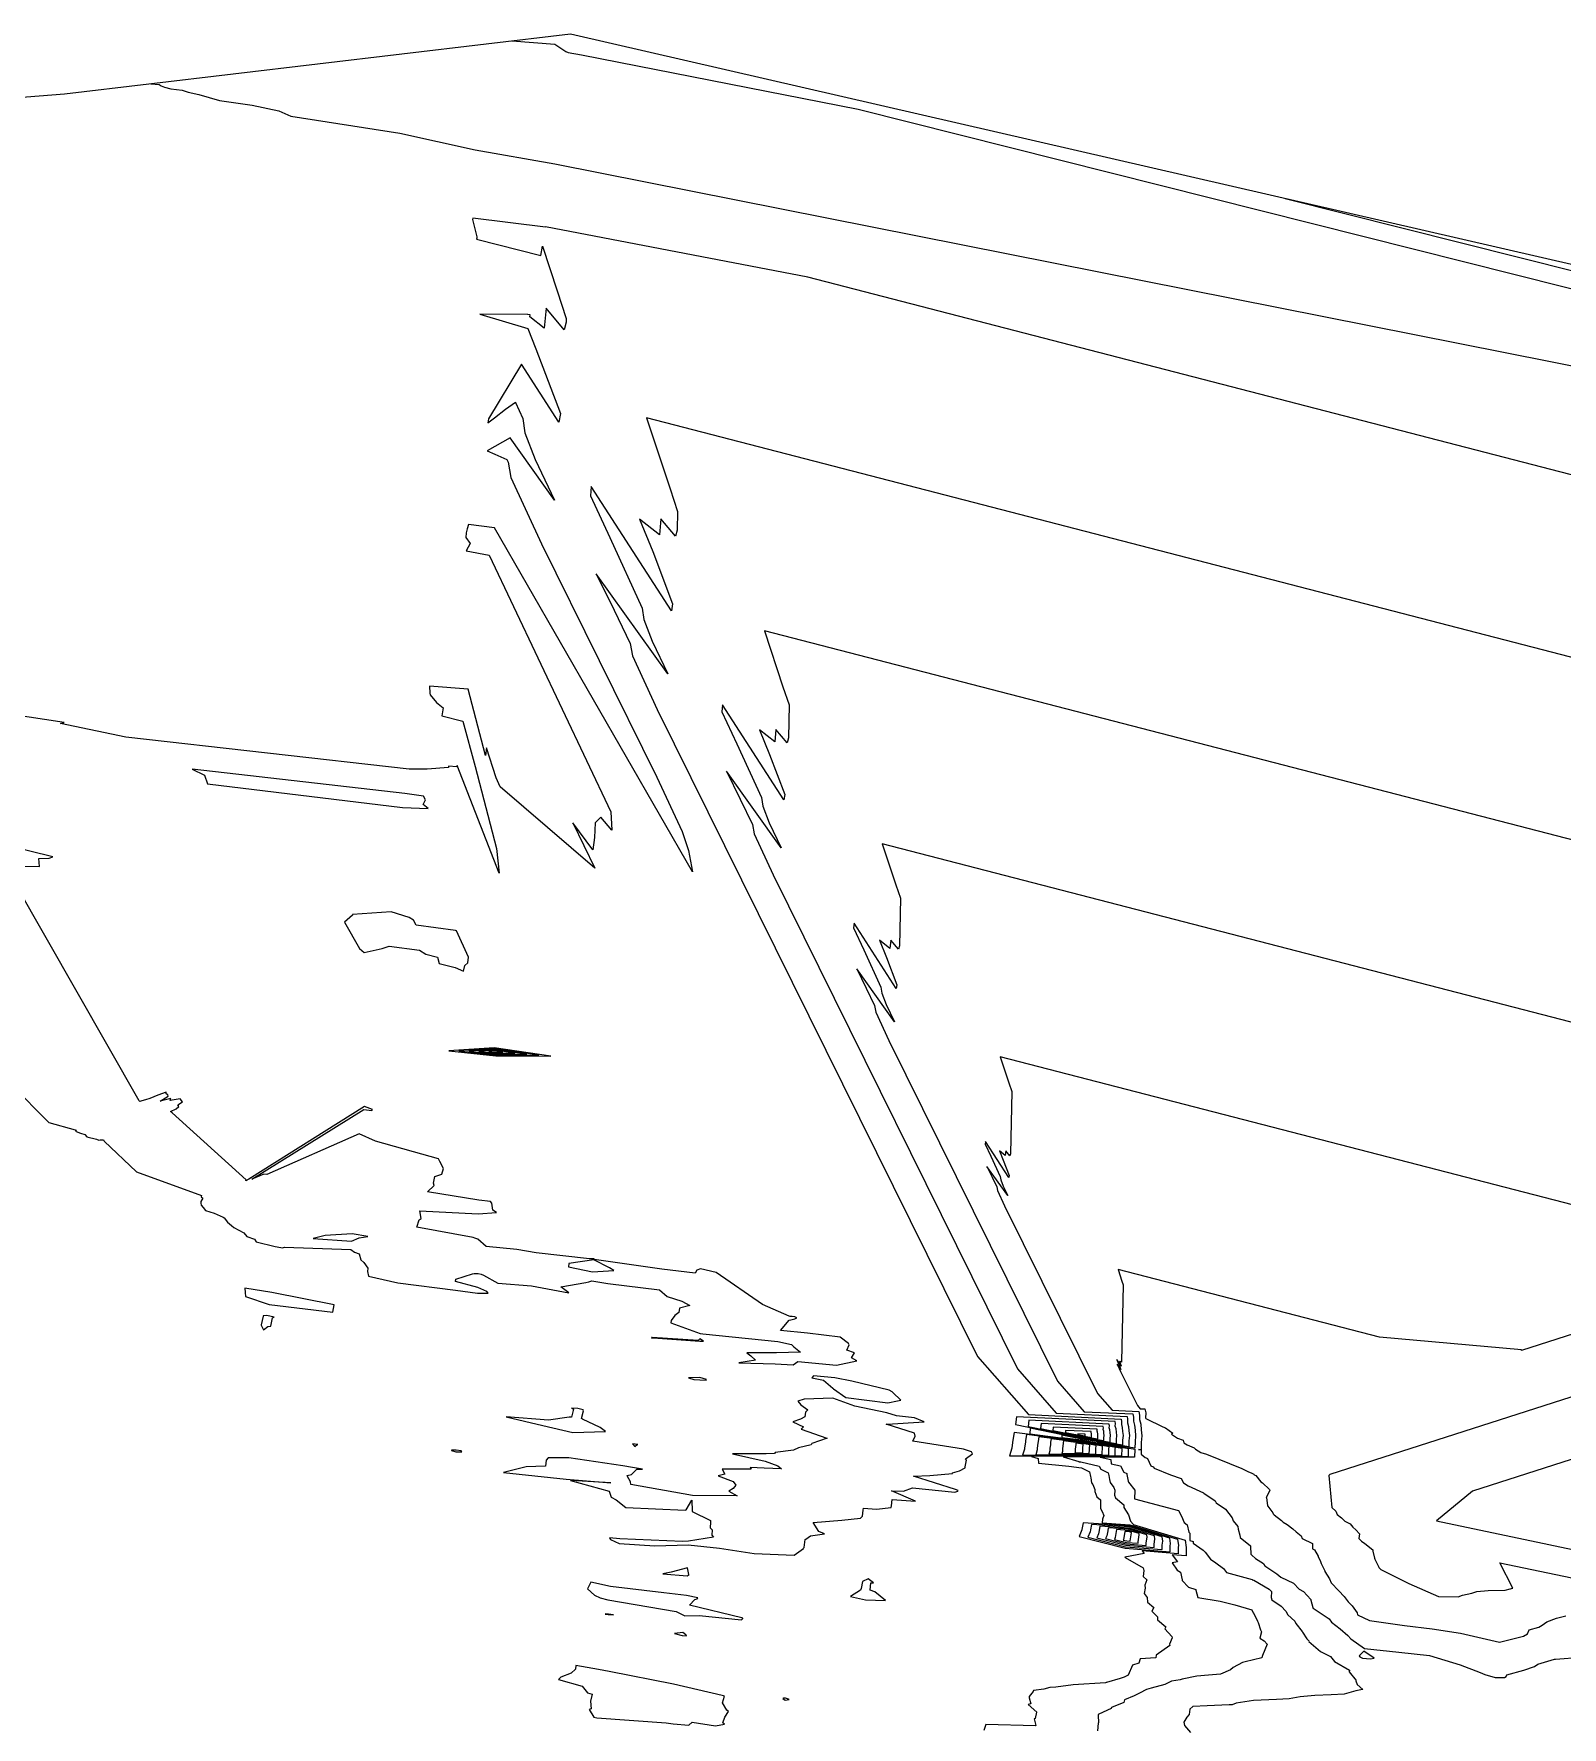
# Model space of a CAD drawing. Header units: metres. Extents: x 706349 to 713144, y 2649082 to 2655455.
# Drawn here: x 711610 to 712097, y 2652034 to 2652573 of the extents above; entities that cross this region are included whole.
import ezdxf

# ---------------------------------------------------------------- set-up
doc = ezdxf.new("R2010")
doc.units = ezdxf.units.M
for name, color, linetype in [('C-TINN-BNDY', 110, 'Continuous'), ('C-TOPO-MAJR', 9, 'Continuous'), ('C-TOPO-MINR', 8, 'Continuous')]:
    doc.layers.add(name, color=color, linetype=linetype)

msp = doc.modelspace()

# ---------------------------------------------------------------- linework, layer by layer
at = {"layer": 'C-TINN-BNDY', "color": 110, "linetype": 'Continuous', "lineweight": -3, "flags": 128}
msp.add_lwpolyline([(710752.5, 2652485.33), (711620.3, 2652553.71), (711781.35, 2652572.84), (712484.09, 2652411.12), (712895.1, 2652094.38)], dxfattribs=at)
at = {"layer": 'C-TOPO-MAJR', "color": 9, "linetype": 'Continuous', "lineweight": -3, "flags": 128}
msp.add_lwpolyline([(711762.77, 2652570.63), (711776.38, 2652569.61), (711779.79, 2652567.21), (711780.58, 2652566.87), (711784.86, 2652566.21), (711872.84, 2652548.87), (712467.43, 2652399.24)], dxfattribs=at)
at = {"layer": 'C-TOPO-MAJR', "color": 9, "linetype": 'Continuous', "lineweight": -3, "elevation": -10, "flags": 128}
msp.add_lwpolyline([(712180.55, 2652237.38), (711880.58, 2652315.04), (711884.92, 2652301.94), (711886.33, 2652297.71), (711886, 2652282.5), (711885.72, 2652281.47), (711883.28, 2652284.38), (711883.01, 2652281.69), (711879.69, 2652284.32), (711881.88, 2652278.88), (711885.22, 2652270.11), (711885.02, 2652268.95), (711871.57, 2652289.77), (711871.44, 2652288.24), (711874.71, 2652281.22), (711880.11, 2652269.43), (711880.41, 2652267.49), (711881.79, 2652263.88), (711884.43, 2652258.37), (711872.43, 2652275.18), (711875.43, 2652269.07), (711878.11, 2652263.5), (711878.48, 2652261.42), (711882.64, 2652252.44), (711936.32, 2652143.99), (711944.85, 2652134.25), (711960.37, 2652133.52), (711960.57, 2652132.5), (711960.51, 2652131.24), (711960.89, 2652129.93), (711961.02, 2652128.34), (711961.21, 2652126.61), (711961.04, 2652124.7), (711961.01, 2652122.59), (711949.02, 2652124.51), (711960.93, 2652122.28), (711960.92, 2652122.12), (711960.85, 2652119.9), (711960.84, 2652119.77), (711949.96, 2652119.73), (711953.35, 2652118.98), (711953.44, 2652117.67), (711956.44, 2652116.97), (711957.45, 2652115.03), (711958.37, 2652114.58), (711958.44, 2652114.22), (711958.86, 2652112.08), (711958.91, 2652111.77), (711960.91, 2652109.23), (711960.93, 2652109.19), (711960.8, 2652106.54), (711960.8, 2652106.54), (711960.82, 2652106.52), (711974.83, 2652102.75), (711975.81, 2652101.03), (711976.61, 2652098.96), (711977.59, 2652098.25), (711978.15, 2652095.91), (711978.42, 2652095.61), (711978.49, 2652093.26), (711979.48, 2652092.96), (711979.56, 2652092.39), (711982.71, 2652090.13), (711983.38, 2652089.52), (711985.02, 2652087.33), (711986.78, 2652086.13), (711989.17, 2652084.32), (711990.18, 2652083.09), (711998.26, 2652080.79), (711998.3, 2652080.72), (711998.86, 2652080.6), (712003.74, 2652077.78), (712004.48, 2652076.98), (712004.36, 2652075.15), (712004.57, 2652074.34), (712007.49, 2652072.36), (712009.07, 2652070.79), (712009.66, 2652069.62), (712011.93, 2652067.52), (712012.24, 2652066.84), (712014.2, 2652064.32), (712014.28, 2652064.04), (712015.75, 2652061.91), (712016.4, 2652061.17), (712016.31, 2652061.09), (712020.07, 2652057.95), (712023.24, 2652056.36), (712024.56, 2652054.68), (712029.31, 2652051.96), (712029.2, 2652051.47), (712031.4, 2652048.7), (712031.3, 2652048.62), (712031.75, 2652047.37), (712033.5, 2652045.84), (712032.88, 2652045.72), (712031.35, 2652045.36), (712027.61, 2652044.32), (712023.43, 2652044.14), (712018.3, 2652043.91), (712013.6, 2652043.44), (712010.04, 2652042.89), (712006.06, 2652042.62), (711998.78, 2652042.27), (711993.2, 2652041.44), (711991.9, 2652040.95), (711990.99, 2652040.97), (711983.97, 2652040.62), (711979.39, 2652040.4), (711978.49, 2652039.55), (711978.29, 2652037.84), (711977.53, 2652036.98), (711976.52, 2652035.37), (711976.81, 2652034.32), (711978.72, 2652032.13)], dxfattribs=at)
at = {"layer": 'C-TOPO-MAJR', "color": 9, "linetype": 'Continuous', "lineweight": -3, "flags": 128}
for points in [[(711757.44, 2652248.14), (711767.39, 2652248.03), (711757.15, 2652249.58), (711748.94, 2652249.05), (711757.44, 2652248.14)], [(711929.85, 2652122.09), (711929.4, 2652120.55), (711943.64, 2652120.58), (711950.58, 2652120.6), (711950.59, 2652121.48), (711950.62, 2652122.37), (711950.7, 2652123.3), (711943.85, 2652124.58), (711930.43, 2652126.28), (711930.16, 2652124.77), (711930.11, 2652124.18), (711929.87, 2652122.65), (711929.85, 2652122.09)], [(711931.11, 2652130.45), (711930.92, 2652128.93), (711944.23, 2652126.19), (711951.12, 2652125.09), (711951.13, 2652125.94), (711951.2, 2652126.71), (711951.12, 2652127.41), (711951.07, 2652128.05), (711950.92, 2652128.59), (711950.94, 2652129.1), (711950.86, 2652129.51), (711931.11, 2652130.45)], [(711959.14, 2652097.19), (711949.83, 2652097.76), (711949.58, 2652096.45), (711949.38, 2652095.37), (711948.86, 2652094.07), (711958.1, 2652091.74), (711967.09, 2652091.03), (711967.08, 2652092.11), (711967.37, 2652093.67), (711967.23, 2652094.74), (711959.14, 2652097.19)]]:
    msp.add_lwpolyline(points, close=True, dxfattribs=at)
at = {"layer": 'C-TOPO-MINR', "color": 8, "linetype": 'Continuous', "lineweight": -3, "flags": 128}
for points, elevation in [([(711647.74, 2652556.97), (711650.36, 2652556.77), (711651.01, 2652556.31), (711652.1, 2652555.84), (711654.14, 2652555.38), (711657.74, 2652554.88), (711659.61, 2652554.23), (711663.06, 2652553.51), (711669.57, 2652551.66), (711680, 2652550.11), (711688.52, 2652548.31), (711692.29, 2652546.66), (711727, 2652541.24), (711751.01, 2652535.95), (711776.36, 2652531.52), (712151.03, 2652457.14)], -2), ([(712008.86, 2652520.48), (712473.48, 2652403.56)], 2), ([(712393.04, 2652356.56), (711856.92, 2652495.37), (711773.37, 2652511.43), (711773.32, 2652511.28), (711750.18, 2652514.13), (711750.08, 2652513.7), (711751.46, 2652508.25), (711751.48, 2652507.84), (711751.39, 2652507.45), (711771.85, 2652502.27), (711772.36, 2652505.26), (711777.05, 2652491.09), (711779.98, 2652482.28), (711779.96, 2652481.1), (711779.3, 2652478.68), (711773.55, 2652485.52), (711772.92, 2652479.21), (711768.38, 2652482.81), (711768.44, 2652483.43), (711767.69, 2652483.52), (711767.68, 2652483.51), (711767.64, 2652483.5), (711767.6, 2652483.49), (711752.47, 2652483.57), (711767.69, 2652479.02), (711770.28, 2652472.6), (711778.12, 2652451.99), (711777.65, 2652449.27), (711765.75, 2652467.69), (711755.19, 2652450.31), (711755.02, 2652449.03), (711757.12, 2652450.66), (711760.67, 2652453.4), (711763.76, 2652455.6), (711763.76, 2652455.53), (711766.11, 2652450.4), (711766.81, 2652445.85), (711770.07, 2652437.37), (711776.26, 2652424.43), (711762.09, 2652444.27), (711754.83, 2652440.12), (711757.18, 2652439.09), (711761.01, 2652437.33), (711761.43, 2652436.47), (711762.29, 2652431.59), (711772.07, 2652410.5), (711808.8, 2652336.27), (711816.82, 2652318.89), (711818.87, 2652312.85), (711820.13, 2652306.12), (711757.08, 2652415.56), (711748.87, 2652416.68), (711748.45, 2652415.28), (711748.08, 2652414.01), (711747.97, 2652412.53), (711749.34, 2652410.62), (711748.11, 2652408.32), (711755.42, 2652406.95), (711794.19, 2652325.16), (711794.46, 2652319.32), (711790.99, 2652323.53), (711789.21, 2652321.7), (711788.99, 2652317.05), (711788.42, 2652313.14), (711782.08, 2652321.72), (711789.04, 2652307.3), (711758.96, 2652333.19), (711757.61, 2652336), (711754.58, 2652345.56), (711754.23, 2652343.18), (711748.77, 2652364.27), (711736.46, 2652365.18), (711736.57, 2652362.92), (711736.64, 2652362.39), (711738.63, 2652360.03), (711740.77, 2652358.3), (711740.38, 2652355.8), (711747.09, 2652354.05), (711750.93, 2652339.66), (711757.74, 2652313.5), (711758.61, 2652305.62), (711745.22, 2652339.9), (711745.17, 2652339.51), (711742.48, 2652339.74), (711742.51, 2652339.27), (711735.64, 2652338.73), (711729.95, 2652338.79), (711639.73, 2652348.96), (711618.98, 2652353.29), (711620.18, 2652353.68), (711591.44, 2652358.03)], -4), ([(712322.21, 2652316.83), (711805.54, 2652450.61), (711813, 2652428.04), (711815.43, 2652420.76), (711815.31, 2652414.9), (711814.78, 2652412.94), (711810.12, 2652418.47), (711809.61, 2652413.37), (711803.32, 2652418.36), (711807.48, 2652408.03), (711813.82, 2652391.37), (711813.44, 2652389.16), (711787.9, 2652428.71), (711787.65, 2652425.81), (711793.86, 2652412.47), (711804.11, 2652390.08), (711804.68, 2652386.4), (711807.31, 2652379.54), (711812.31, 2652369.08), (711789.53, 2652401), (711795.22, 2652389.39), (711800.32, 2652378.81), (711801.02, 2652374.87), (711808.93, 2652357.81), (711910.89, 2652151.8), (711927.08, 2652133.31), (711956.57, 2652131.91), (711956.72, 2652131.14), (711956.67, 2652130.18), (711956.97, 2652129.18), (711957.06, 2652127.97), (711957.21, 2652126.65), (711957.07, 2652125.2), (711957.05, 2652123.59), (711944.09, 2652125.66), (711927.64, 2652129.05), (711927.57, 2652127.17), (711943.96, 2652125.1), (711956.84, 2652122.69), (711956.8, 2652122.22), (711956.75, 2652120.53), (711956.74, 2652120.1), (711943.68, 2652120.06), (711928.06, 2652120.02), (711930.22, 2652119.38), (711930.29, 2652117.91), (711940, 2652116.93), (711943.96, 2652116.37), (711946.57, 2652115.08), (711946.89, 2652113.59), (711946.97, 2652113.18), (711947.21, 2652111.6), (711947.61, 2652111.1), (711948.26, 2652109.45), (711948.23, 2652108.83), (711948.89, 2652107.19), (711950.01, 2652106.2), (711950, 2652104.85), (711949.98, 2652103.47), (711950.61, 2652102.44), (711951.05, 2652101.17), (711950.68, 2652100.04), (711950.57, 2652098.82), (711959.34, 2652098.28), (711974.58, 2652093.67), (711974.85, 2652091.65), (711974.74, 2652091.08), (711974.75, 2652089.03), (711963.34, 2652089.93), (711963.93, 2652089.11), (711957.8, 2652087.92), (711957.84, 2652087.86), (711963.63, 2652084.51), (711963.82, 2652083.65), (711963.66, 2652081.83), (711964.73, 2652080.69), (711964.14, 2652079.07), (711964.2, 2652078.05), (711963.88, 2652076.39), (711964.9, 2652075.14), (711964.98, 2652073.59), (711966.96, 2652071.96), (711966.33, 2652070.79), (711968.22, 2652068.98), (711968.16, 2652067.94), (711970.81, 2652065.74), (711970.51, 2652065.09), (711972.77, 2652062.7), (711972.86, 2652062.29), (711972.03, 2652060.28), (711972.09, 2652059.84), (711967.79, 2652056.7), (711967.65, 2652055.87), (711962.64, 2652055.56), (711962.2, 2652054.21), (711960.26, 2652053.57), (711958.84, 2652050.33), (711957.52, 2652049.71), (711956.24, 2652049.35), (711951.89, 2652048.01), (711951.85, 2652048), (711951.66, 2652047.9), (711941.32, 2652047.29), (711935.77, 2652046.58), (711933.86, 2652046.48), (711931.95, 2652045.93), (711928.75, 2652045.53), (711928.62, 2652045.19), (711927.32, 2652043.62), (711927.27, 2652043.16), (711927.9, 2652041.26), (711927.01, 2652040.99), (711929.8, 2652038.63), (711929.62, 2652038.55), (711929.27, 2652036.54), (711928.87, 2652036.46), (711929.42, 2652034.33), (711929.38, 2652034.29), (711913.48, 2652034.63), (711912.9, 2652032.77)], -6), ([(712251.38, 2652277.11), (711843.06, 2652382.83), (711848.96, 2652364.99), (711850.88, 2652359.23), (711850.66, 2652348.7), (711850.25, 2652347.2), (711846.7, 2652351.43), (711846.31, 2652347.53), (711841.51, 2652351.34), (711844.68, 2652343.45), (711849.52, 2652330.74), (711849.23, 2652329.05), (711829.73, 2652359.24), (711829.54, 2652357.03), (711834.29, 2652346.85), (711842.11, 2652329.75), (711842.54, 2652326.95), (711844.55, 2652321.71), (711848.37, 2652313.72), (711830.98, 2652338.09), (711835.32, 2652329.23), (711839.22, 2652321.15), (711839.75, 2652318.15), (711845.79, 2652305.13), (711923.61, 2652147.9), (711935.97, 2652133.78), (711958.47, 2652132.72), (711958.64, 2652131.82), (711958.59, 2652130.71), (711958.93, 2652129.55), (711959.04, 2652128.15), (711959.21, 2652126.63), (711959.05, 2652124.95), (711959.03, 2652123.09), (711944.04, 2652125.49), (711937.76, 2652126.78), (711937.73, 2652126.06), (711943.99, 2652125.27), (711958.89, 2652122.48), (711958.86, 2652122.17), (711958.8, 2652120.22), (711958.79, 2652119.93), (711943.69, 2652119.88), (711938.19, 2652119.87), (711943.11, 2652118.4), (711943.11, 2652118.33), (711943.81, 2652118.26), (711949.64, 2652116.88), (711950.1, 2652116), (711952.47, 2652114.83), (711952.66, 2652113.9), (711952.91, 2652112.63), (711953.06, 2652111.69), (711954.26, 2652110.16), (711954.6, 2652109.32), (711954.52, 2652107.69), (711954.84, 2652106.86), (711957.45, 2652104.56), (711957.45, 2652104.18), (711957.44, 2652103.79), (711958.89, 2652101.41), (711959.57, 2652099.45), (711960.43, 2652098.46), (711960.43, 2652098.33), (711977.03, 2652093.32), (711977.34, 2652090.98), (711977.29, 2652090.73), (711977.31, 2652088.36), (711972.89, 2652088.71), (711974.51, 2652086.44), (711972.79, 2652086.11), (711974.42, 2652083.79), (711975.54, 2652083.15), (711976.06, 2652080.74), (711976.03, 2652080.47), (711978, 2652078.4), (711980.36, 2652077.7), (711980.35, 2652077.4), (711980.97, 2652075.1), (711988.17, 2652073.96), (711992.79, 2652072.78), (711998.22, 2652071.14), (711998.66, 2652070.27), (711998.76, 2652070.18), (711999.96, 2652067.54), (712000.23, 2652067.18), (712000.91, 2652064.79), (712001.31, 2652064.22), (712000.79, 2652062.11), (712002.11, 2652061.31), (712003.05, 2652060.21), (712001.55, 2652056.63), (712001.38, 2652055.91), (711996.06, 2652054.61), (711995.25, 2652054.37), (711992.23, 2652052.77), (711991.46, 2652052.05), (711988.23, 2652050.66), (711984.37, 2652050.42), (711980.69, 2652050.06), (711976.03, 2652049.13), (711975.41, 2652048.91), (711972.68, 2652048.5), (711970.48, 2652047.46), (711966.21, 2652046.25), (711964.71, 2652045.79), (711962.42, 2652044.67), (711960.75, 2652043.8), (711957.64, 2652042.57), (711957.47, 2652041.7), (711953.57, 2652040.1), (711953.42, 2652039.76), (711950.88, 2652038.63), (711949.25, 2652037.84), (711949.32, 2652037.67), (711949.34, 2652035.21), (711949.31, 2652035.07), (711949.12, 2652032.62)], -8), ([(711607.32, 2652307.94), (711612.28, 2652307.82), (711612.04, 2652310.3), (711615.41, 2652310.41), (711616.52, 2652310.85), (711600.99, 2652314.72)], -4), ([(711579.81, 2652261.93), (711615.22, 2652226.26), (711623.68, 2652224.01), (711623.92, 2652223.86), (711623.75, 2652223.53), (711624.44, 2652223.28), (711625.29, 2652222.9), (711626.72, 2652222.45), (711627.31, 2652221.75), (711630.48, 2652220.95), (711631.22, 2652220.72), (711631.62, 2652220.83), (711631.99, 2652220.74), (711632.35, 2652220.77), (711632.66, 2652220.75), (711632.84, 2652220.36), (711643.21, 2652210.62), (711663.85, 2652203.06), (711663.73, 2652202.67), (711664.26, 2652202.26), (711663.64, 2652201.19), (711663.67, 2652200.61), (711663.72, 2652200.01), (711664.36, 2652199.29), (711665.14, 2652198.31), (711667.94, 2652197.44), (711670.72, 2652196.22), (711671.08, 2652195.94), (711672.11, 2652194.58), (711673.43, 2652193.54), (711674.19, 2652192.9), (711677.33, 2652191.22), (711678.34, 2652190), (711680.78, 2652189.21), (711681.21, 2652188.31), (711687.34, 2652186.78), (711687.9, 2652186.72), (711689.63, 2652186.44), (711690.24, 2652186.58), (711711.42, 2652185.83), (711712.59, 2652185.01), (711714.07, 2652184.53), (711714.6, 2652182.54), (711715.55, 2652181.72), (711716.81, 2652179.93), (711716.65, 2652178.9), (711717, 2652177.37), (711726.33, 2652175.28), (711744.71, 2652172.92), (711751.73, 2652171.95), (711755.14, 2652171.95), (711754.68, 2652172.51), (711751.82, 2652173.81), (711744.68, 2652175.65), (711744.81, 2652176.42), (711750.16, 2652178.13), (711750.68, 2652178.24), (711751.9, 2652178.19), (711752.84, 2652178.02), (711753.61, 2652177.74), (711758.24, 2652175.19), (711768.92, 2652174.32), (711780.82, 2652172.07), (711778.2, 2652174.02), (711786.21, 2652175.39), (711787.11, 2652175.54), (711788.15, 2652175.86), (711793.17, 2652175.04), (711809.67, 2652173.03), (711812.14, 2652170.91), (711816.76, 2652169.42), (711819.3, 2652168.01), (711815.97, 2652167.17), (711815.76, 2652165.8), (711814.51, 2652164.92), (711813.33, 2652163.31), (711813.25, 2652162.54), (711822.55, 2652159.18), (711823.42, 2652159.06), (711847.32, 2652156.55), (711851.69, 2652155.61), (711852.44, 2652154.9), (711854.54, 2652153.17), (711846.92, 2652152.96), (711837.45, 2652152.98), (711838.73, 2652152.06), (711840.18, 2652150.61), (711834.95, 2652149.83), (711846.51, 2652149.43), (711852.22, 2652149.16), (711853.72, 2652150.19), (711866, 2652149.06), (711872.48, 2652150.44), (711870.73, 2652151.43), (711871.75, 2652152.97), (711869.27, 2652153.82), (711870.06, 2652155.56), (711869.76, 2652155.98), (711867.18, 2652158), (711856.72, 2652159.21), (711848.14, 2652160.07), (711850.95, 2652163.33), (711851.45, 2652163.53), (711852.74, 2652163.78), (711853.35, 2652164.16), (711852.73, 2652164.43), (711851.93, 2652164.54), (711851.21, 2652164.56), (711850.96, 2652164.61), (711842.48, 2652168.32), (711827.71, 2652178.6), (711822.65, 2652179.76), (711821.56, 2652179.29), (711820.95, 2652178.38), (711810.4, 2652179.64), (711788.87, 2652182.66), (711788.81, 2652182.89), (711787.41, 2652182.87), (711770.4, 2652184.77), (711764.24, 2652185.87), (711754.45, 2652186.79), (711751.85, 2652189.21), (711750.91, 2652189.5), (711750.29, 2652189.71), (711732.42, 2652192.99), (711733.13, 2652195.37), (711733.76, 2652195.76), (711733.31, 2652198.22), (711751.95, 2652197.27), (711757.73, 2652197.61), (711756.56, 2652198.35), (711756.26, 2652200.64), (711755.81, 2652201.19), (711752.19, 2652201.56), (711735.81, 2652204.23), (711737.88, 2652206.24), (711737.67, 2652207.03), (711738.13, 2652209.14), (711740.31, 2652209.88), (711740.91, 2652211.67), (711739.69, 2652213.85), (711739.28, 2652214.78), (711734.01, 2652216.26), (711719.25, 2652220.36), (711714.04, 2652222.65), (711684.66, 2652209.74), (711683.66, 2652209.84), (711679.9, 2652208.23), (711715.55, 2652230.45), (711718.12, 2652230.13), (711718.26, 2652230.47), (711715.78, 2652231.44), (711678.95, 2652208.23), (711677.95, 2652207.77), (711678.03, 2652208.03), (711654.53, 2652229.35), (711654.01, 2652229.81), (711655.81, 2652230.66), (711656.59, 2652231.38), (711656.33, 2652231.88), (711657.78, 2652232.83), (711657.12, 2652233.83), (711653.88, 2652233.3), (711654.1, 2652233.91), (711650.7, 2652233.07), (711653.29, 2652234.64), (711653.18, 2652235.12), (711652.64, 2652235.39), (711652.66, 2652235.93), (711649.99, 2652235.02), (711647.36, 2652233.96), (711646.07, 2652233.56), (711644.89, 2652233.15), (711644.19, 2652233), (711644.02, 2652233.16), (711604.51, 2652302.37)], -4), ([(712109.72, 2652197.65), (711918.1, 2652247.26), (711920.87, 2652238.89), (711921.77, 2652236.19), (711921.35, 2652216.3), (711921.2, 2652215.73), (711919.85, 2652217.33), (711919.7, 2652215.85), (711917.88, 2652217.3), (711919.08, 2652214.31), (711920.92, 2652209.48), (711920.81, 2652208.84), (711913.41, 2652220.3), (711913.34, 2652219.46), (711915.14, 2652215.59), (711918.11, 2652209.11), (711918.27, 2652208.04), (711919.03, 2652206.05), (711920.48, 2652203.02), (711913.88, 2652212.27), (711915.53, 2652208.91), (711917.01, 2652205.84), (711917.21, 2652204.7), (711919.5, 2652199.76), (711949.04, 2652140.08), (711953.73, 2652134.72), (711962.27, 2652134.32), (711962.49, 2652133.18), (711962.43, 2652131.78), (711962.86, 2652130.3), (711963, 2652128.52), (711963.21, 2652126.59), (711963.02, 2652124.46), (711962.98, 2652122.1), (711962.16, 2652122.23), (711962.98, 2652122.07), (711962.98, 2652122.06), (711962.94, 2652120.77), (711964.3, 2652119.63), (711964.52, 2652119.51), (711964.95, 2652119.33), (711966.04, 2652117.02), (711966.76, 2652116.7), (711967.16, 2652116.31), (711972.32, 2652114.11), (711975.67, 2652112.94), (711976.5, 2652111.62), (711977.93, 2652110.67), (711982.83, 2652108.39), (711982.96, 2652108.34), (711986.49, 2652105.92), (711986.84, 2652105.27), (711989.78, 2652103.23), (711990.89, 2652101.83), (711991.95, 2652100.5), (711992.21, 2652099.47), (711993.73, 2652097.66), (711993.88, 2652096.84), (711994.33, 2652094.93), (711994.45, 2652094.19), (711997.78, 2652091.55), (711997.79, 2652091.3), (711997.88, 2652088.87), (711998.22, 2652088.63), (711999.42, 2652087.54), (712001.88, 2652085.91), (712002.02, 2652085.61), (712002.3, 2652085.23), (712006.12, 2652082.67), (712007.46, 2652081.53), (712011.44, 2652079.71), (712013.32, 2652077.75), (712014.67, 2652076.97), (712016.99, 2652074.43), (712016.99, 2652074.29), (712017.59, 2652071.92), (712017.65, 2652071.73), (712017.72, 2652071.69), (712022.82, 2652068.33), (712023.52, 2652067.26), (712026.28, 2652065.14), (712028.78, 2652062.97), (712029.71, 2652061.97), (712034.04, 2652058.91), (712045, 2652057.67), (712054.75, 2652056.6), (712064.56, 2652053.68), (712070.88, 2652051.26), (712072.34, 2652050.59), (712075.66, 2652049.68), (712078.68, 2652049.63), (712079.18, 2652049.98), (712079.33, 2652050.44), (712084.81, 2652051.92), (712088.2, 2652053.11), (712089.23, 2652053.88), (712094.55, 2652055.46), (712094.8, 2652055.45), (712094.82, 2652055.48), (712103.04, 2652056.15)], -12), ([(712300.07, 2652222.97), (712084.06, 2652153.68), (712084.03, 2652153.79), (712084, 2652153.9), (712038.89, 2652157.92), (712038.89, 2652157.92), (711955.63, 2652179.48), (711956.83, 2652175.84), (711957.22, 2652174.67), (711956.7, 2652150.1), (711956.67, 2652149.99), (711956.43, 2652150.29), (711956.4, 2652150.01), (711956.07, 2652150.28), (711956.29, 2652149.73), (711956.62, 2652148.85), (711956.6, 2652148.73), (711955.25, 2652150.83), (711955.24, 2652150.67), (711955.56, 2652149.97), (711956.11, 2652148.78), (711956.14, 2652148.59), (711956.28, 2652148.22), (711956.54, 2652147.67), (711955.34, 2652149.36), (711955.64, 2652148.75), (711955.91, 2652148.19), (711955.94, 2652147.98), (711956.36, 2652147.08), (711961.76, 2652136.17), (711962.61, 2652135.19), (711964.17, 2652135.12), (711964.42, 2652133.86), (711964.35, 2652132.31), (711964.41, 2652132.1), (711969.89, 2652129.48), (711970.76, 2652129.06), (711973.1, 2652127.43), (711972.67, 2652127.12), (711974.55, 2652125.83), (711976.37, 2652125.14), (711976.54, 2652124.34), (711977.6, 2652123.66), (711979.85, 2652122.73), (711980.32, 2652122.29), (711981.96, 2652121.25), (711983.76, 2652120.7), (711995.06, 2652116.2), (711996.95, 2652115.23), (711998.25, 2652114.66), (711998.8, 2652114.36), (711998.97, 2652114.14), (711999.46, 2652113.98), (712001.04, 2652111.92), (712001.57, 2652111.55), (712003.87, 2652109.44), (712003.89, 2652109.29), (712003.95, 2652109.13), (712002.8, 2652106.91), (712002.84, 2652106.82), (712003.2, 2652104.43), (712003.18, 2652104.3), (712003.33, 2652104.17), (712004.87, 2652102), (712004.96, 2652101.73), (712005.35, 2652101.4), (712007.66, 2652099.62), (712008.2, 2652099.06), (712009.44, 2652098.33), (712011.21, 2652096.98), (712012.32, 2652096), (712013.9, 2652094.76), (712014.24, 2652093.91), (712017.52, 2652092.33), (712017.51, 2652090.64), (712018.19, 2652090.24), (712019.34, 2652088.21), (712019.35, 2652088.1), (712020.03, 2652086.6), (712020.26, 2652085.94), (712020.31, 2652085.89), (712021.42, 2652083.6), (712021.41, 2652083.35), (712022.97, 2652081.08), (712023.44, 2652079.79), (712025.88, 2652077.22), (712027.62, 2652075.46), (712028.9, 2652073.75), (712030.19, 2652072.5), (712031.7, 2652070.25), (712031.89, 2652069.62), (712035.69, 2652067.73), (712046.79, 2652066.22), (712055.61, 2652065.11), (712064.64, 2652063.76), (712077.08, 2652060.88), (712084.73, 2652062.76), (712085.92, 2652063.58), (712086.53, 2652064.85), (712089.59, 2652065.66), (712090.63, 2652066.29), (712092.1, 2652067.4), (712095.22, 2652068.49), (712095.59, 2652068.6), (712098.12, 2652069.31)], -14), ([(712273.04, 2652194.45), (712023.08, 2652114.26), (712022.7, 2652113.94), (712023.66, 2652103.71), (712024.99, 2652102.54), (712025.32, 2652101.54), (712026.75, 2652100.42), (712027.81, 2652099.4), (712029.5, 2652098.53), (712030.31, 2652097.5), (712031.27, 2652096.65), (712032.46, 2652095.34), (712032.25, 2652093.86), (712033.11, 2652093.05), (712034.15, 2652092.34), (712036.73, 2652090.27), (712036.73, 2652089.9), (712037.22, 2652087.63), (712037.37, 2652087.33), (712038.63, 2652084.73), (712038.66, 2652084.65), (712039.23, 2652084), (712048.17, 2652079.58), (712057.62, 2652075.44), (712063.9, 2652075.36), (712065.29, 2652075.86), (712068.21, 2652076.46), (712069.83, 2652076.96), (712073.43, 2652077.34), (712078.84, 2652077.43), (712080.4, 2652077.81), (712080.57, 2652077.88), (712080.83, 2652077.95), (712081.03, 2652078.03), (712081.24, 2652078.12), (712077.19, 2652086.16), (712107.67, 2652079.73)], -16), ([(712246.01, 2652165.92), (712068.42, 2652108.95), (712057.01, 2652099.51), (712128.52, 2652084.42)], -18)]:
    msp.add_lwpolyline(points, dxfattribs=dict(at, elevation=elevation))
for points, elevation in [([(711665.72, 2652334.09), (711727.82, 2652326.53), (711735.96, 2652326.23), (711734.46, 2652327.55), (711735.2, 2652329.04), (711734.53, 2652330.21), (711728.61, 2652331.05), (711660.91, 2652338.77), (711664.84, 2652336.85), (711665.72, 2652334.09)], -4), ([(711721.42, 2652281.68), (711723.57, 2652282.42), (711733.27, 2652281.14), (711735.31, 2652279.84), (711738.99, 2652278.93), (711739.5, 2652276.96), (711744.63, 2652275.62), (711747.21, 2652274.43), (711747.63, 2652276.31), (711748.66, 2652277.18), (711748.84, 2652278.97), (711744.98, 2652287.36), (711744.7, 2652287.37), (711744.75, 2652287.4), (711732.23, 2652289.07), (711731.35, 2652290.72), (711729.91, 2652291.53), (711724.2, 2652293.36), (711711.89, 2652292.52), (711711.89, 2652292.25), (711709.37, 2652290.12), (711714.17, 2652281.7), (711715.62, 2652280.37), (711721.42, 2652281.68)], -6), ([(711757.54, 2652247.56), (711775.04, 2652247.37), (711757.04, 2652250.1), (711742.6, 2652249.17), (711757.54, 2652247.56)], -4), ([(711757.49, 2652247.85), (711771.21, 2652247.7), (711757.1, 2652249.84), (711745.77, 2652249.11), (711757.49, 2652247.85)], -2), ([(711757.39, 2652248.43), (711763.56, 2652248.36), (711757.21, 2652249.32), (711752.11, 2652249), (711757.39, 2652248.43)], 2), ([(711757.33, 2652248.72), (711759.74, 2652248.69), (711757.26, 2652249.07), (711755.28, 2652248.94), (711757.33, 2652248.72)], 4), ([(711703.24, 2652190.3), (711699.42, 2652189.43), (711711.64, 2652188.5), (711714.04, 2652189.56), (711716.79, 2652190.01), (711711.77, 2652190.87), (711703.24, 2652190.3)], -4), ([(711780.69, 2652180.32), (711788.37, 2652178.72), (711795.08, 2652179.14), (711793.74, 2652180.02), (711788.77, 2652182.56), (711780.83, 2652181.41), (711780.69, 2652180.32)], -4), ([(711677.68, 2652173.6), (711677.79, 2652172.19), (711677.88, 2652170.92), (711685.38, 2652168.33), (711705.68, 2652165.91), (711706.08, 2652168.23), (711686.21, 2652172.17), (711677.68, 2652173.6)], -4), ([(711683.45, 2652164.79), (711683.46, 2652164.61), (711682.87, 2652161.94), (711682.85, 2652161.78), (711683.6, 2652160.31), (711685.02, 2652161.41), (711685.92, 2652161.49), (711686.5, 2652164.09), (711687.01, 2652164.29), (711684.61, 2652164.85), (711683.45, 2652164.79)], -4), ([(711807.1, 2652157.86), (711807.09, 2652157.83), (711807.23, 2652157.69), (711807.64, 2652157.73), (711822.46, 2652156.71), (711823.2, 2652156.69), (711823.7, 2652156.74), (711822.49, 2652157.47), (711821.97, 2652156.89), (711807.28, 2652157.91), (711807.1, 2652157.86)], -4), ([(711820.53, 2652144.5), (711822.49, 2652144.34), (711824.47, 2652144.3), (711824.57, 2652144.47), (711822.48, 2652145.13), (711818.85, 2652145.06), (711820.53, 2652144.5)], -4), ([(711864.88, 2652141.71), (711865.09, 2652141.5), (711868.93, 2652138.8), (711882.37, 2652137.04), (711885.38, 2652137.7), (711886.48, 2652137.92), (711883.96, 2652140.39), (711883.84, 2652140.49), (711883.67, 2652140.56), (711882.81, 2652141.09), (711870.9, 2652143.92), (711865.5, 2652145.05), (711858.68, 2652145.66), (711858.12, 2652145.02), (711861.86, 2652144.29), (711864.87, 2652141.73), (711864.88, 2652141.71)], -4), ([(711774.24, 2652119.57), (711773.59, 2652118.86), (711773.35, 2652116.92), (711767.17, 2652116.67), (711759.94, 2652114.88), (711779.97, 2652112.79), (711794.16, 2652111.57), (711781.34, 2652112.33), (711793.59, 2652108.94), (711794.26, 2652107.02), (711795.85, 2652106.2), (711798.97, 2652103.72), (711817.8, 2652102.91), (711818.18, 2652103.03), (711819.96, 2652106.04), (711820.1, 2652102.6), (711820.1, 2652102.56), (711820, 2652102.53), (711825.93, 2652099.65), (711825.87, 2652099.07), (711825.74, 2652097.32), (711826.44, 2652096.63), (711826.32, 2652094.98), (711826.79, 2652094.26), (711818.84, 2652093.06), (711816.92, 2652092.89), (711797.06, 2652093.78), (711793.69, 2652094.11), (711794.03, 2652093.56), (711796.76, 2652092.31), (711808.19, 2652091.59), (711818.79, 2652091.91), (711828.7, 2652090.84), (711839.81, 2652089.11), (711852.49, 2652088.59), (711855.47, 2652090.65), (711855.49, 2652090.84), (711855.67, 2652090.99), (711856.02, 2652093.55), (711856.24, 2652093.68), (711857.68, 2652094.7), (711862.19, 2652095.4), (711860.32, 2652096.08), (711858.57, 2652098.98), (711858.57, 2652099.01), (711867.71, 2652099.77), (711873.66, 2652100.39), (711874.22, 2652100.94), (711874.47, 2652102.91), (711874.59, 2652103.5), (711878.74, 2652103.2), (711883.37, 2652103.78), (711883.49, 2652104.29), (711883.72, 2652106.33), (711891.16, 2652105.76), (711883.52, 2652109.02), (711887.34, 2652108.94), (711890.15, 2652109.97), (711903.67, 2652108.58), (711904.64, 2652108.98), (711904.68, 2652109.13), (711903.87, 2652109.53), (711890.49, 2652113.69), (711895.69, 2652113.91), (711902.94, 2652114.61), (711902.96, 2652114.81), (711905.13, 2652115.47), (711906.93, 2652116.36), (711906.97, 2652116.65), (711907.39, 2652118.87), (711907.04, 2652119.2), (711909.29, 2652120.88), (711908.96, 2652121.49), (711906.41, 2652122.36), (711890.26, 2652124.91), (711891.01, 2652126.46), (711890.78, 2652127.38), (711881.85, 2652130.33), (711882.15, 2652130.33), (711893.92, 2652131.02), (711890.81, 2652132.32), (711885.12, 2652132.96), (711882.03, 2652133.84), (711871.85, 2652136), (711864.8, 2652138.54), (711855.75, 2652138.24), (711853.67, 2652137.56), (711854.65, 2652136.47), (711856.87, 2652134.82), (711856.12, 2652134.12), (711855.93, 2652132.59), (711854.57, 2652131.9), (711852.09, 2652131.07), (711855.54, 2652129.46), (711854.71, 2652128.68), (711862.96, 2652125.84), (711862.97, 2652125.81), (711858.18, 2652124.14), (711857.94, 2652123.69), (711853.93, 2652122.7), (711852.29, 2652122.05), (711846.48, 2652121.29), (711846.26, 2652120.92), (711843.6, 2652120.86), (711832.93, 2652120.82), (711843.32, 2652118.51), (711847.37, 2652117.05), (711848.53, 2652116.09), (711843.01, 2652116.22), (711838.46, 2652116.52), (711838.78, 2652115.98), (711829.57, 2652115.92), (711830.4, 2652114.37), (711828.36, 2652113.8), (711833.11, 2652112.07), (711833.98, 2652110.87), (711833.06, 2652109.85), (711831.74, 2652108.93), (711834.42, 2652107.43), (711820.13, 2652107.54), (711800.5, 2652111.12), (711800.37, 2652111.89), (711799.34, 2652113.78), (711799.37, 2652113.97), (711800.73, 2652114.27), (711802.43, 2652115.95), (711804.29, 2652116), (711801.05, 2652116.52), (711797.94, 2652116.98), (711780.79, 2652119.58), (711774.24, 2652119.57)], -4), ([(711774.35, 2652131.54), (711760.79, 2652132.64), (711772.56, 2652129.8), (711782.08, 2652127.59), (711792.51, 2652127.9), (711790.72, 2652129.25), (711785.1, 2652131.84), (711784.86, 2652132.13), (711785.42, 2652134.57), (711785.31, 2652134.82), (711783.69, 2652135.31), (711781.66, 2652135.36), (711782.26, 2652135.06), (711781.68, 2652132.52), (711780.94, 2652132.47), (711774.35, 2652131.54)], -4), ([(711923.3, 2652132.6), (711923, 2652130.19), (711944.13, 2652125.84), (711955.07, 2652124.09), (711955.09, 2652125.44), (711955.2, 2652126.67), (711955.08, 2652127.78), (711955, 2652128.8), (711954.75, 2652129.65), (711954.79, 2652130.46), (711954.66, 2652131.11), (711923.3, 2652132.6)], -4), ([(711927.2, 2652131.52), (711926.96, 2652129.56), (711944.18, 2652126.01), (711953.1, 2652124.59), (711953.11, 2652125.69), (711953.2, 2652126.69), (711953.1, 2652127.6), (711953.04, 2652128.43), (711952.83, 2652129.12), (711952.86, 2652129.78), (711952.76, 2652130.31), (711927.2, 2652131.52)], -2), ([(711921.78, 2652122.63), (711921.05, 2652120.18), (711943.66, 2652120.23), (711954.68, 2652120.27), (711954.69, 2652120.85), (711954.74, 2652122.27), (711954.79, 2652122.89), (711943.92, 2652124.93), (711922.6, 2652127.62), (711922.17, 2652125.22), (711922.16, 2652125.14), (711921.78, 2652122.71), (711921.78, 2652122.63)], -4), ([(711925.81, 2652122.36), (711925.22, 2652120.36), (711943.65, 2652120.41), (711952.63, 2652120.43), (711952.64, 2652121.16), (711952.68, 2652122.32), (711952.75, 2652123.09), (711943.89, 2652124.75), (711926.52, 2652126.95), (711926.16, 2652124.99), (711926.14, 2652124.66), (711925.82, 2652122.68), (711925.81, 2652122.36)], -2), ([(711933.89, 2652121.82), (711933.57, 2652120.73), (711943.62, 2652120.75), (711948.52, 2652120.77), (711948.54, 2652121.79), (711948.56, 2652122.43), (711948.65, 2652123.5), (711943.82, 2652124.41), (711934.34, 2652125.6), (711934.15, 2652124.54), (711934.08, 2652123.7), (711933.91, 2652122.62), (711933.89, 2652121.82)], 2), ([(711935.01, 2652129.37), (711934.88, 2652128.3), (711944.28, 2652126.36), (711949.14, 2652125.58), (711949.15, 2652126.19), (711949.2, 2652126.73), (711949.14, 2652127.23), (711949.11, 2652127.68), (711949, 2652128.06), (711949.01, 2652128.41), (711948.96, 2652128.71), (711935.01, 2652129.37)], 2), ([(711938.92, 2652128.29), (711938.84, 2652127.67), (711944.32, 2652126.54), (711947.16, 2652126.08), (711947.17, 2652126.43), (711947.2, 2652126.75), (711947.16, 2652127.04), (711947.14, 2652127.31), (711947.08, 2652127.52), (711947.09, 2652127.73), (711947.06, 2652127.9), (711938.92, 2652128.29)], 4), ([(711942.82, 2652127.21), (711942.8, 2652127.03), (711944.37, 2652126.71), (711945.18, 2652126.58), (711945.19, 2652126.68), (711945.19, 2652126.77), (711945.18, 2652126.85), (711945.18, 2652126.93), (711945.16, 2652126.99), (711945.16, 2652127.05), (711945.15, 2652127.1), (711942.82, 2652127.21)], 6), ([(711743.42, 2652122), (711743.41, 2652121.85), (711744.87, 2652121.48), (711746.74, 2652121.49), (711746.56, 2652121.82), (711744.95, 2652121.98), (711743.42, 2652122)], -4), ([(711801.91, 2652123.96), (711801.04, 2652124.02), (711801.82, 2652123.14), (711802.55, 2652123.76), (711802.75, 2652123.83), (711801.91, 2652123.96)], -4), ([(711937.93, 2652121.55), (711937.74, 2652120.91), (711943.61, 2652120.93), (711946.47, 2652120.94), (711946.49, 2652122.11), (711946.51, 2652122.48), (711946.61, 2652123.7), (711943.79, 2652124.23), (711938.26, 2652124.93), (711938.14, 2652124.31), (711938.05, 2652123.22), (711937.95, 2652122.59), (711937.93, 2652121.55)], 4), ([(711941.97, 2652121.28), (711941.91, 2652121.1), (711943.6, 2652121.1), (711944.41, 2652121.1), (711944.44, 2652122.42), (711944.45, 2652122.53), (711944.56, 2652123.91), (711943.75, 2652124.06), (711942.17, 2652124.26), (711942.14, 2652124.08), (711942.03, 2652122.74), (711942, 2652122.56), (711941.97, 2652121.28)], 6), ([(711959.28, 2652097.91), (711944.49, 2652098.82), (711944.1, 2652096.74), (711944.08, 2652096.6), (711943.25, 2652094.53), (711957.93, 2652090.83), (711972.2, 2652089.69), (711972.18, 2652091.42), (711972.36, 2652092.32), (711972.13, 2652094.03), (711959.28, 2652097.91)], -4), ([(711959.21, 2652097.55), (711947.16, 2652098.29), (711946.84, 2652096.59), (711946.73, 2652095.99), (711946.05, 2652094.3), (711958.01, 2652091.28), (711969.64, 2652090.36), (711969.63, 2652091.77), (711969.87, 2652093), (711969.68, 2652094.38), (711959.21, 2652097.55)], -2), ([(711959.07, 2652096.82), (711952.49, 2652097.23), (711952.32, 2652096.3), (711952.03, 2652094.76), (711951.66, 2652093.84), (711958.18, 2652092.19), (711964.53, 2652091.69), (711964.52, 2652092.46), (711964.88, 2652094.34), (711964.78, 2652095.1), (711959.07, 2652096.82)], 2), ([(711959, 2652096.46), (711955.16, 2652096.7), (711955.06, 2652096.15), (711954.68, 2652094.15), (711954.46, 2652093.61), (711958.27, 2652092.65), (711961.97, 2652092.36), (711961.97, 2652092.81), (711962.39, 2652095.01), (711962.33, 2652095.45), (711959, 2652096.46)], 4), ([(711958.93, 2652096.1), (711957.83, 2652096.16), (711957.8, 2652096.01), (711957.33, 2652093.54), (711957.26, 2652093.38), (711958.36, 2652093.11), (711959.42, 2652093.02), (711959.42, 2652093.15), (711959.9, 2652095.68), (711959.88, 2652095.81), (711958.93, 2652096.1)], 6), ([(711813.39, 2652083.13), (711810.67, 2652082.59), (711818.47, 2652081.97), (711819.07, 2652082.38), (711818.99, 2652082.45), (711818.55, 2652084.56), (711813.39, 2652083.13)], -4), ([(711787.79, 2652079.94), (711786.74, 2652077.88), (711788.91, 2652075.84), (711790.75, 2652075.03), (711793.25, 2652074.36), (711814.98, 2652070.61), (711817.73, 2652069.29), (711822.32, 2652069.39), (711835.71, 2652068.02), (711836.18, 2652068.43), (711836.18, 2652068.48), (711835.87, 2652068.66), (711819.15, 2652072.62), (711820.89, 2652074.46), (711821.67, 2652074.66), (711821.86, 2652075.04), (711818.27, 2652075.74), (711811.07, 2652076.64), (711794.05, 2652078.64), (711787.79, 2652079.94)], -4), ([(711874.31, 2652080.22), (711873.82, 2652078), (711873.66, 2652077.47), (711870.4, 2652075.44), (711875.2, 2652074.32), (711881.59, 2652074.14), (711878.18, 2652076.86), (711876.74, 2652077.42), (711876.87, 2652079.79), (711877.77, 2652079.81), (711876.03, 2652081.08), (711874.31, 2652080.22)], -4), ([(711792.39, 2652069.83), (711792.51, 2652069.78), (711793.34, 2652069.67), (711795.02, 2652069.63), (711792.52, 2652069.85), (711792.39, 2652069.83)], -4), ([(711814.46, 2652063.65), (711816.89, 2652062.96), (711818.13, 2652062.9), (711818.25, 2652063.03), (711818.03, 2652063.2), (711817.03, 2652063.91), (711814.46, 2652063.65)], -4), ([(712032.33, 2652056.48), (712032.59, 2652056.26), (712033.45, 2652055.83), (712035.97, 2652055.63), (712037.19, 2652055.82), (712033.87, 2652058.02), (712032.33, 2652056.48)], -12), ([(711790.21, 2652052.18), (711783.05, 2652053.45), (711782.89, 2652052.27), (711781.53, 2652051.02), (711778.26, 2652049.75), (711777.52, 2652048.98), (711785.06, 2652046.91), (711786.69, 2652044.77), (711788.19, 2652044.33), (711787.66, 2652042.05), (711787.85, 2652039.63), (711787.28, 2652039.5), (711788.75, 2652037.01), (711789.74, 2652036.78), (711811.76, 2652035.21), (711814.04, 2652034.87), (711818.94, 2652034.43), (711820.03, 2652035.4), (711827.49, 2652034.29), (711830.33, 2652034.77), (711829.8, 2652035.17), (711830.41, 2652037.06), (711831.57, 2652038.78), (711831.12, 2652039.24), (711829.72, 2652041.57), (711829.72, 2652041.61), (711830.29, 2652043.7), (711830.06, 2652043.79), (711829.58, 2652043.92), (711814.06, 2652047.55), (711793.65, 2652051.54), (711790.21, 2652052.18)], -4), ([(711849.07, 2652043.04), (711848.96, 2652042.98), (711849.67, 2652042.47), (711850.88, 2652042.58), (711850.74, 2652042.74), (711849.76, 2652043.06), (711849.07, 2652043.04)], -6)]:
    msp.add_lwpolyline(points, close=True, dxfattribs=dict(at, elevation=elevation))

doc.saveas('drawing.dxf')
